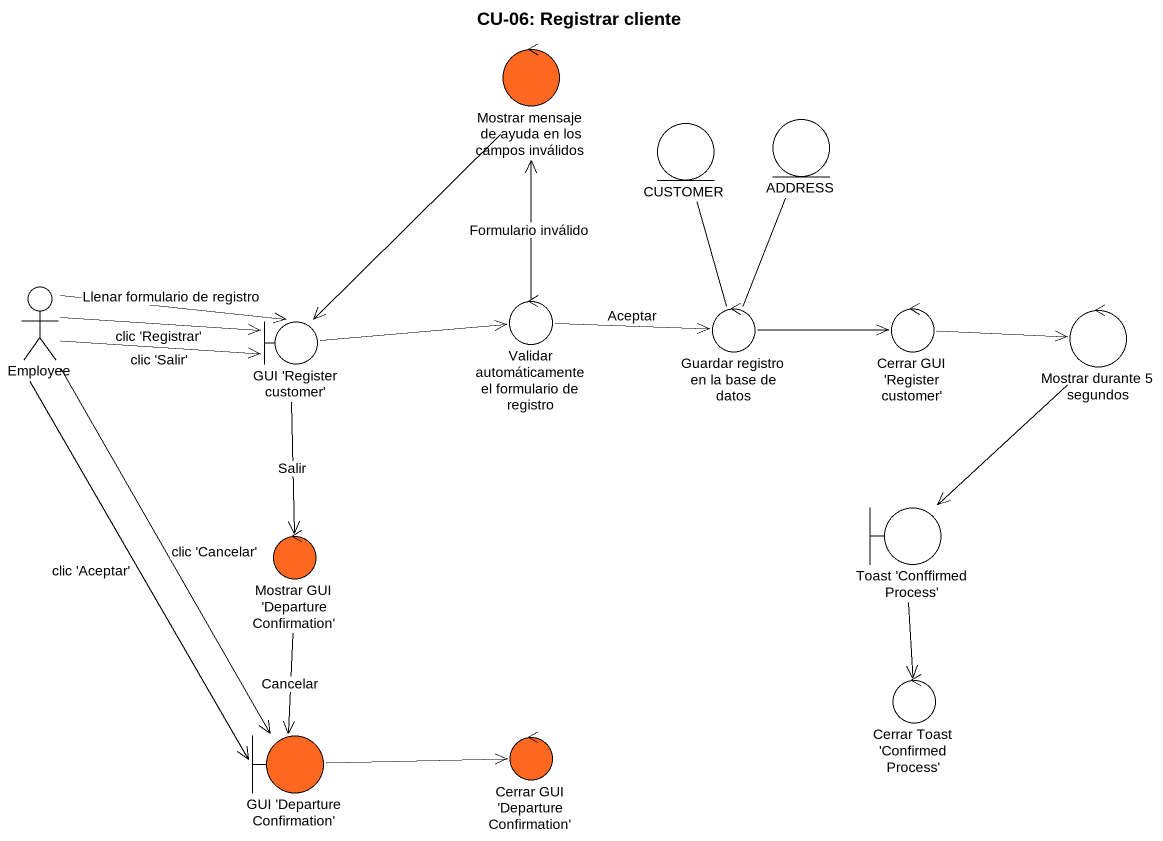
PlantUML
@startuml
title CU-06: Registrar cliente
control "Mostrar mensaje de ayuda en los campos inválidos" as Mostrar_mensaje_de_ayuda_en #FF6820
entity CUSTOMER
entity ADDRESS
actor Employee
boundary "GUI 'Register customer'" as GUI_Register_customer
control "Validar automáticamente el formulario de registro" as Validar_automáticamente_el
control "Guardar registro en la base de datos" as Guardar_registro_en_la_base
control "Cerrar GUI 'Register customer'" as Cerrar_GUI_Register_customer
control "Mostrar durante 5 segundos" as Mostrar_durante_5_segundos
boundary "Toast 'Conffirmed Process'" as Toast_Conffirmed_Process
control "Mostrar GUI 'Departure Confirmation'" as Mostrar_GUI_Departure #FF6820
control "Cerrar Toast 'Confirmed Process'" as Cerrar_Toast_Confirmed
boundary "GUI 'Departure Confirmation'" as GUI_Departure_Confirmation #FF6820
control "Cerrar GUI 'Departure Confirmation'" as Cerrar_GUI_Departure #FF6820
Mostrar_mensaje_de_ayuda_en --> GUI_Register_customer
ADDRESS -- Guardar_registro_en_la_base
Employee -right-> GUI_Register_customer : Llenar formulario de registro
Employee -right-> GUI_Register_customer : clic 'Registrar'
Employee -right-> GUI_Register_customer : clic 'Salir'
Employee --> GUI_Departure_Confirmation : clic 'Cancelar'
Employee --> GUI_Departure_Confirmation : clic 'Aceptar'
GUI_Register_customer -right-> Validar_automáticamente_el
GUI_Register_customer --> Mostrar_GUI_Departure : Salir
Validar_automáticamente_el -up-> Mostrar_mensaje_de_ayuda_en : Formulario inválido
Validar_automáticamente_el -right-> Guardar_registro_en_la_base : Aceptar
Guardar_registro_en_la_base -up- CUSTOMER
Guardar_registro_en_la_base -right-> Cerrar_GUI_Register_customer
Cerrar_GUI_Register_customer -right-> Mostrar_durante_5_segundos
Mostrar_durante_5_segundos --> Toast_Conffirmed_Process
Toast_Conffirmed_Process --> Cerrar_Toast_Confirmed
Mostrar_GUI_Departure --> GUI_Departure_Confirmation : Cancelar
GUI_Departure_Confirmation -right-> Cerrar_GUI_Departure
@enduml
